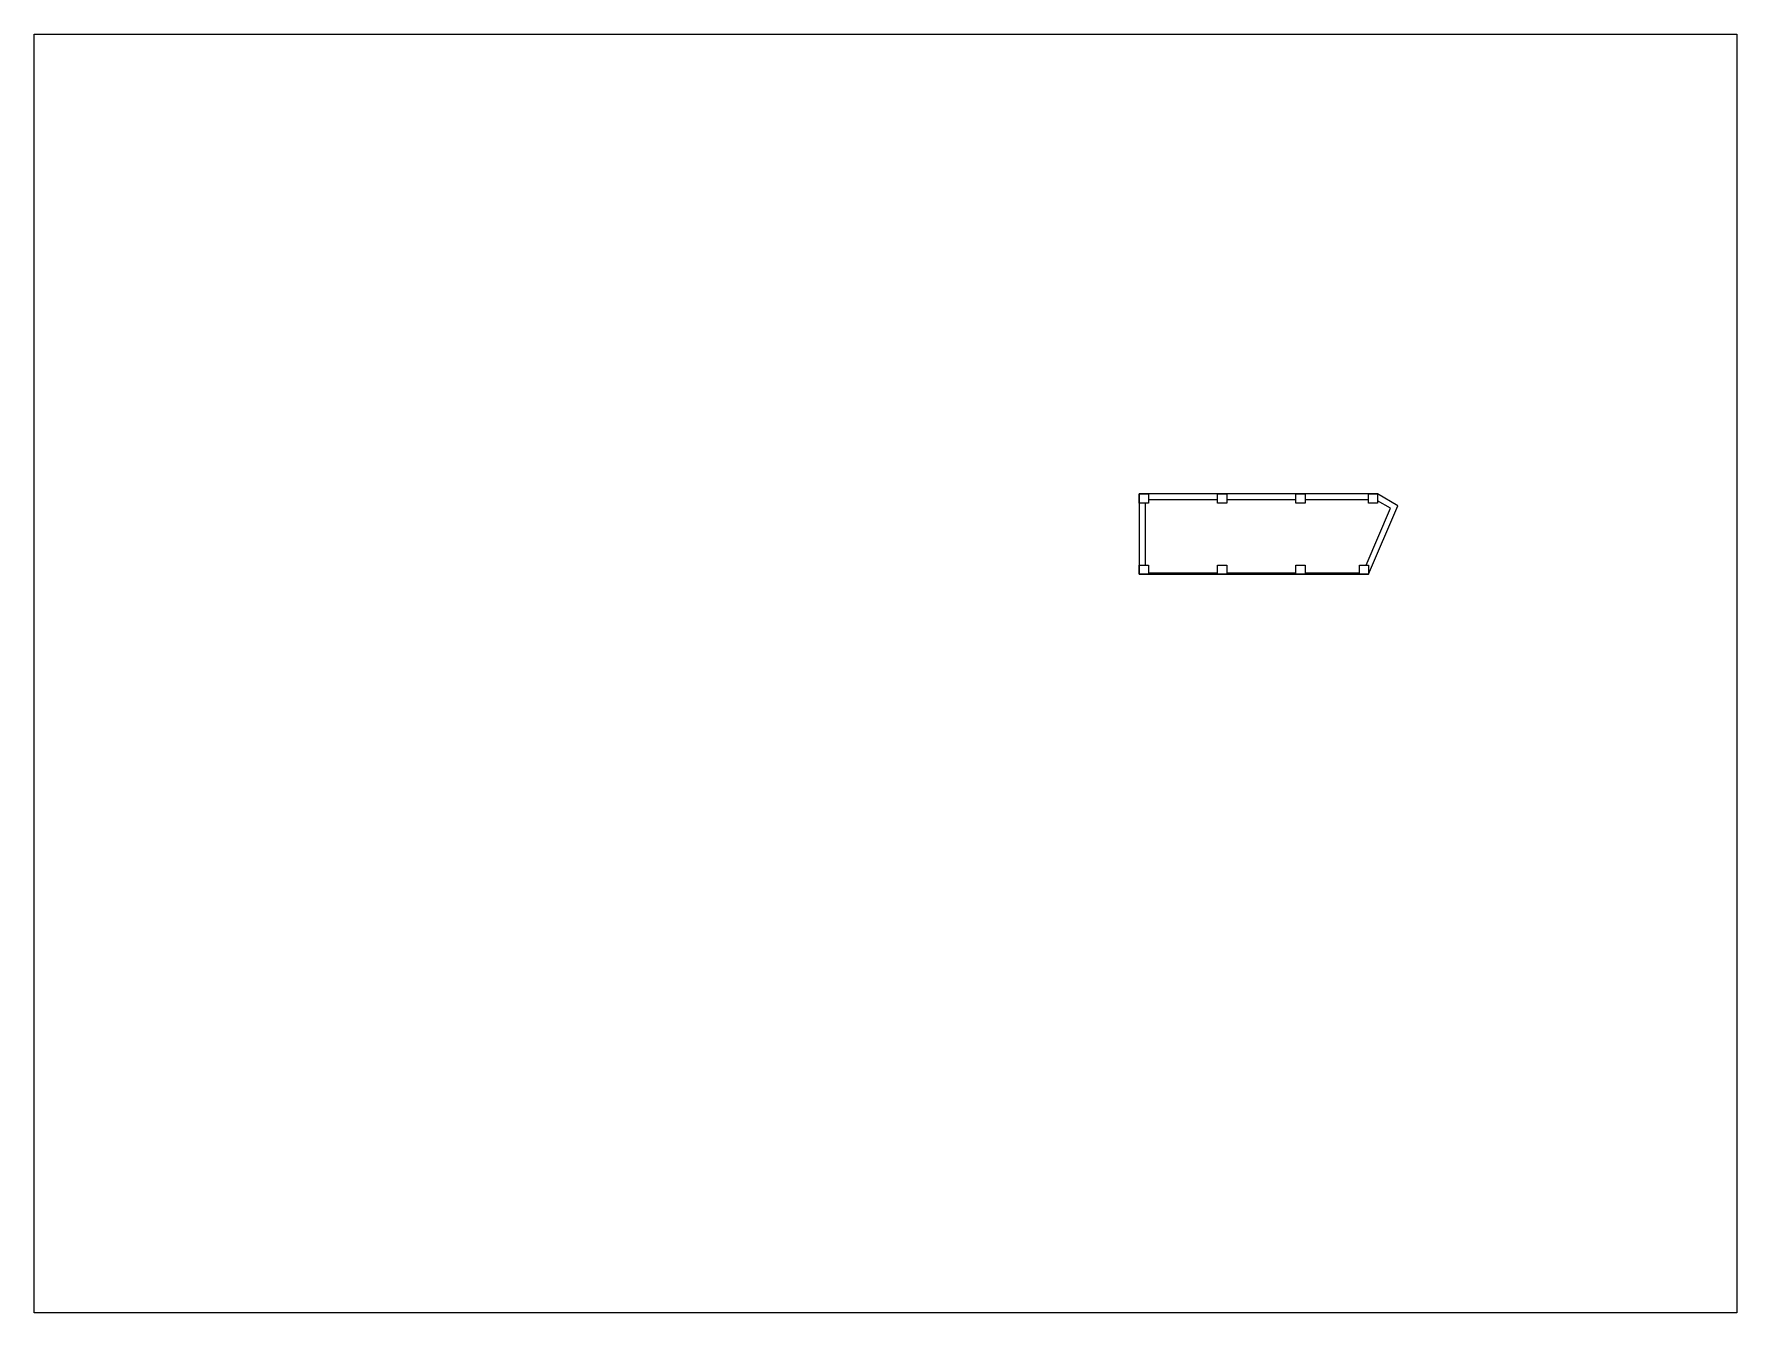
# Model space of a CAD drawing. Header units: inches. Extents: x 6873 to 34015, y -4436 to 8204.
# Drawn here: x 24480 to 27086, y -1494 to 463 of the extents above; entities that cross this region are included whole.
import ezdxf

# ---------------------------------------------------------------- set-up
doc = ezdxf.new("R2010")
doc.units = ezdxf.units.IN
doc.header["$LTSCALE"] = 5
doc.header["$MEASUREMENT"] = 0
doc.layers.add('A-WALL', color=7, linetype='Continuous', lineweight=9)

msp = doc.modelspace()

# ---------------------------------------------------------------- linework, layer by layer
at = {"layer": 'A-WALL', "ltscale": 5}
for p, q in [((26180.55, -254.41), (26180.55, -349.41)), ((26291.55, -249.41), (26185.55, -249.41)), ((26411.55, -249.41), (26305.55, -249.41)), ((26522.42, -249.41), (26425.55, -249.41)), ((26555.96, -262.36), (26536.42, -250.85)), ((26518.88, -349.41), (26555.96, -262.36))]:
    msp.add_line(p, q, dxfattribs=at)
for points in [[(24480.1, 463.28), (27086.44, 463.28), (27086.44, -1493.86), (24480.1, -1493.86)], [(26567.33, -258.62), (26536.42, -240.41), (26171.55, -240.41), (26171.55, -363.41), (26522.7, -363.41)], [(26171.55, -240.41), (26185.55, -240.41), (26185.55, -254.41), (26171.55, -254.41)], [(26291.55, -240.41), (26305.55, -240.41), (26305.55, -254.41), (26291.55, -254.41)], [(26411.55, -240.41), (26425.55, -240.41), (26425.55, -254.41), (26411.55, -254.41)], [(26522.42, -240.41), (26536.42, -240.41), (26536.42, -254.41), (26522.42, -254.41)], [(26171.55, -349.41), (26185.55, -349.41), (26185.55, -363.41), (26171.55, -363.41)], [(26291.55, -349.41), (26305.55, -349.41), (26305.55, -363.41), (26291.55, -363.41)], [(26411.55, -349.41), (26425.55, -349.41), (26425.55, -363.41), (26411.55, -363.41)], [(26508.7, -349.41), (26522.7, -349.41), (26522.7, -363.41), (26508.7, -363.41)]]:
    msp.add_lwpolyline(points, close=True, dxfattribs=at)
for points in [[(26185.55, -361.41), (26291.55, -361.41)], [(26305.55, -361.41), (26411.55, -361.41)], [(26425.55, -361.41), (26508.7, -361.41)]]:
    msp.add_lwpolyline(points, dxfattribs=at)

doc.saveas('drawing.dxf')
